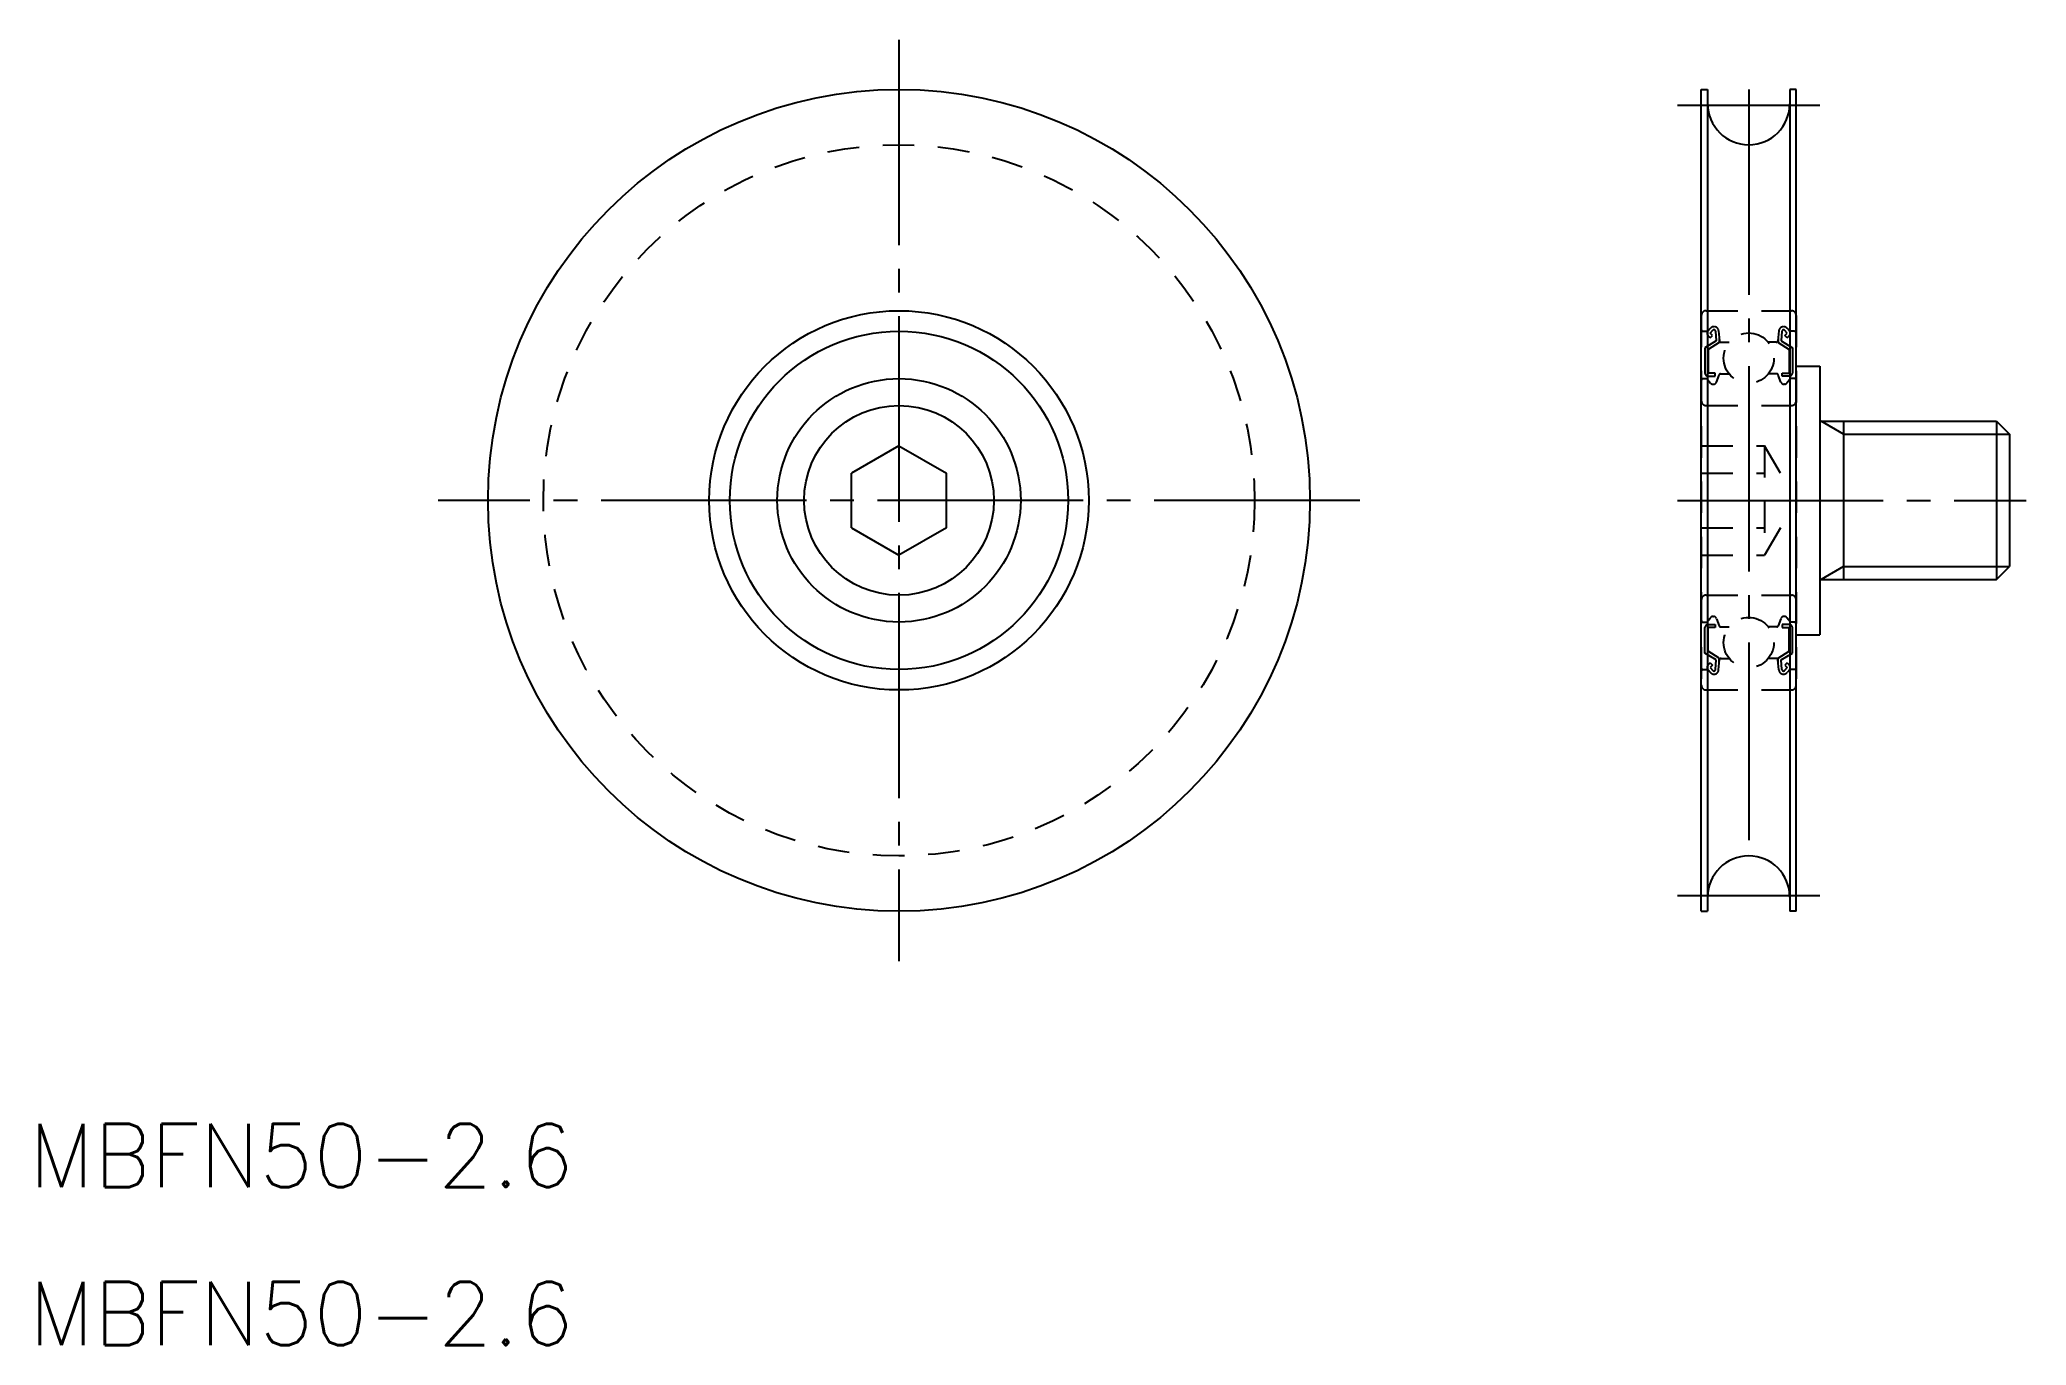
# Model space of a CAD drawing. Extents: x 97 to 223, y 153 to 236.
import ezdxf

# ---------------------------------------------------------------- set-up
doc = ezdxf.new("R2010")
doc.units = 0
doc.linetypes.add('CENTER', pattern=[17.5, 13, -1.5, 1.5, -1.5])
doc.linetypes.add('DASHED', pattern=[3.5, 2, -1.5])
doc.layers.get('0').update_dxf_attribs({"linetype": 'CONTINUOUS'})
doc.layers.add('CENTER', color=1, linetype='CENTER')
doc.styles.add('MISUMI', font='txt.shx')

msp = doc.modelspace()

# ---------------------------------------------------------------- linework, layer by layer
at = {"color": 7, "linetype": 'CONTINUOUS'}
for p, q in [((202.36, 180.85), (202.36, 232.85)), ((202.36, 232.85), (202.76, 232.85)), ((202.76, 232.85), (202.76, 180.85)), ((207.96, 232.85), (207.96, 180.85)), ((208.36, 232.85), (207.96, 232.85)), ((208.36, 180.85), (208.36, 232.85)), ((208.36, 215.35), (209.86, 215.35)), ((209.86, 215.35), (209.86, 198.35)), ((209.86, 211.85), (221.04, 211.85)), ((211.36, 211.85), (211.36, 201.85)), ((221.04, 211.85), (221.04, 201.85)), ((221.04, 211.85), (221.86, 211.03)), ((151.6, 210.3), (148.6, 208.57)), ((151.6, 210.3), (154.6, 208.57)), ((221.86, 211.03), (221.86, 202.66)), ((148.6, 205.12), (148.6, 208.57)), ((154.6, 205.12), (154.6, 208.57)), ((148.6, 205.12), (151.6, 203.39)), ((154.6, 205.12), (151.6, 203.39)), ((221.04, 201.85), (221.86, 202.66)), ((209.86, 201.85), (221.04, 201.85)), ((208.36, 198.35), (209.86, 198.35)), ((202.36, 180.85), (202.76, 180.85)), ((208.36, 180.85), (207.96, 180.85))]:
    msp.add_line(p, q, dxfattribs=at)
at = {"color": 3, "linetype": 'DASHED'}
for p, q in [((202.66, 218.85), (208.06, 218.85)), ((202.36, 218.55), (202.36, 195.15)), ((202.46, 217.55), (202.77, 217.55)), ((202.77, 217.55), (202.93, 217.74)), ((202.92, 217.42), (203.08, 217.61)), ((203.26, 217.55), (203.29, 216.94)), ((203.45, 217.57), (203.51, 216.94)), ((207.26, 217.57), (207.2, 216.94)), ((207.46, 217.55), (207.42, 216.94)), ((207.79, 217.42), (207.63, 217.61)), ((207.95, 217.55), (207.79, 217.74)), ((208.26, 217.55), (207.95, 217.55)), ((208.36, 218.55), (208.36, 195.15)), ((203.29, 216.94), (202.59, 216.51)), ((202.59, 216.51), (202.59, 214.9)), ((202.92, 217.14), (202.78, 217.28)), ((203.49, 216.83), (202.79, 216.4)), ((202.79, 216.4), (202.79, 214.9)), ((203.06, 217.28), (202.92, 217.42)), ((202.92, 217.14), (203.06, 217.28)), ((203.49, 217.18), (203.49, 216.83)), ((203.61, 216.85), (204.12, 216.85)), ((207.1, 216.85), (206.59, 216.85)), ((207.22, 217.18), (207.22, 216.83)), ((207.22, 216.83), (207.92, 216.4)), ((207.42, 216.94), (208.12, 216.51)), ((207.65, 217.28), (207.79, 217.42)), ((207.79, 217.14), (207.65, 217.28)), ((207.79, 217.14), (207.93, 217.28)), ((207.92, 216.4), (207.92, 214.9)), ((208.12, 216.51), (208.12, 214.9)), ((202.46, 214.55), (202.71, 214.55)), ((202.71, 214.55), (202.94, 214.27)), ((203.24, 214.9), (202.79, 214.9)), ((202.79, 214.7), (203.24, 214.7)), ((203.09, 214.2), (203.13, 214.2)), ((203.24, 214.7), (203.24, 214.9)), ((203.32, 214.33), (203.48, 214.78)), ((203.57, 214.85), (204.12, 214.85)), ((207.14, 214.85), (206.59, 214.85)), ((207.39, 214.33), (207.23, 214.78)), ((207.47, 214.7), (207.47, 214.9)), ((207.47, 214.9), (207.92, 214.9)), ((207.92, 214.7), (207.47, 214.7)), ((207.62, 214.2), (207.58, 214.2)), ((208.01, 214.55), (207.77, 214.27)), ((208.26, 214.55), (208.01, 214.55)), ((202.66, 212.85), (208.06, 212.85)), ((202.36, 210.3), (206.36, 210.3)), ((207.36, 208.57), (206.36, 210.3)), ((206.36, 210.3), (206.36, 203.39)), ((202.36, 208.57), (206.36, 208.57)), ((202.36, 205.12), (206.36, 205.12)), ((207.36, 205.12), (206.36, 203.39)), ((202.36, 203.39), (206.36, 203.39)), ((202.66, 200.85), (208.06, 200.85)), ((202.46, 199.15), (202.71, 199.15)), ((202.59, 197.19), (202.59, 198.8)), ((202.71, 199.15), (202.94, 199.42)), ((202.79, 199), (203.24, 199)), ((202.79, 197.3), (202.79, 198.8)), ((203.24, 198.8), (202.79, 198.8)), ((202.9, 199), (202.9, 199)), ((203.01, 199), (203.01, 199)), ((203.09, 199.5), (203.13, 199.5)), ((203.24, 199), (203.24, 198.8)), ((203.32, 199.36), (203.48, 198.91)), ((203.57, 198.85), (204.12, 198.85)), ((207.14, 198.85), (206.59, 198.85)), ((207.39, 199.36), (207.23, 198.91)), ((207.92, 199), (207.47, 199)), ((207.47, 199), (207.47, 198.8)), ((207.47, 198.8), (207.92, 198.8)), ((207.62, 199.5), (207.58, 199.5)), ((208.01, 199.15), (207.77, 199.42)), ((207.92, 197.3), (207.92, 198.8)), ((208.26, 199.15), (208.01, 199.15)), ((208.12, 197.19), (208.12, 198.8)), ((202.46, 196.15), (202.77, 196.15)), ((203.29, 196.75), (202.59, 197.19)), ((202.77, 196.15), (202.93, 195.96)), ((202.92, 196.56), (202.78, 196.42)), ((203.49, 196.86), (202.79, 197.3)), ((202.92, 196.56), (203.06, 196.42)), ((203.06, 196.42), (202.92, 196.28)), ((202.92, 196.28), (203.08, 196.09)), ((203.26, 196.14), (203.29, 196.75)), ((203.45, 196.12), (203.51, 196.76)), ((203.49, 196.51), (203.49, 196.86)), ((203.61, 196.85), (204.12, 196.85)), ((207.1, 196.85), (206.59, 196.85)), ((207.26, 196.12), (207.2, 196.76)), ((207.22, 196.86), (207.92, 197.3)), ((207.22, 196.51), (207.22, 196.86)), ((207.42, 196.75), (208.12, 197.19)), ((207.46, 196.14), (207.42, 196.75)), ((207.79, 196.28), (207.63, 196.09)), ((207.79, 196.56), (207.65, 196.42)), ((207.65, 196.42), (207.79, 196.28)), ((207.79, 196.56), (207.93, 196.42)), ((207.95, 196.15), (207.79, 195.96)), ((208.26, 196.15), (207.95, 196.15)), ((202.66, 194.85), (208.06, 194.85))]:
    msp.add_line(p, q, dxfattribs=at)
at = {"color": 3, "linetype": 'CONTINUOUS'}
for p, q in [((211.36, 211.03), (209.95, 211.85)), ((211.36, 211.03), (221.86, 211.03)), ((211.36, 202.66), (209.95, 201.85)), ((211.36, 202.66), (221.86, 202.66))]:
    msp.add_line(p, q, dxfattribs=at)
at = {"color": 7, "linetype": 'CONTINUOUS'}
for radius in [26, 12, 10.7, 7.7, 6]:
    msp.add_circle((151.6, 206.85), radius, dxfattribs=at)
at = {"color": 3, "linetype": 'DASHED'}
for centre, radius in [((151.6, 206.85), 22.5), ((205.36, 215.85), 1.59), ((205.36, 197.85), 1.59)]:
    msp.add_circle(centre, radius, dxfattribs=at)
at = {"color": 7, "linetype": 'CONTINUOUS'}
for centre, start, end in [((205.36, 231.95), 180, 0), ((205.36, 181.75), 0, 180)]:
    msp.add_arc(centre, 2.6, start, end, dxfattribs=at)
at = {"color": 3, "linetype": 'DASHED'}
for centre, radius, start, end in [((202.66, 218.55), 0.3, 90, 180), ((208.06, 218.55), 0.3, 0, 90), ((202.46, 217.65), 0.1, 180, 270), ((202.92, 217.42), 0.2, 139.9921, 224.998), ((203.16, 217.54), 0.3, 4.935, 139.9921), ((203.16, 217.54), 0.1, 3.0864, 139.9628), ((207.56, 217.54), 0.3, 40.0079, 175.065), ((207.56, 217.54), 0.1, 40.0372, 176.9136), ((207.79, 217.42), 0.2, 315.002, 40.0079), ((208.26, 217.65), 0.1, 270, 0), ((203.61, 216.95), 0.1, 184.935, 269.9989), ((207.1, 216.95), 0.1, 270.0011, 355.065), ((202.46, 214.45), 0.1, 90, 180), ((202.79, 214.9), 0.2, 180, 270), ((203.09, 214.4), 0.2, 219.9863, 270), ((203.13, 214.4), 0.2, 270, 340.0584), ((203.57, 214.75), 0.1, 89.999, 160.0584), ((207.14, 214.75), 0.1, 19.9416, 90.001), ((207.58, 214.4), 0.2, 199.9416, 270), ((207.62, 214.4), 0.2, 270, 320.0137), ((207.92, 214.9), 0.2, 270, 0), ((208.26, 214.45), 0.1, 0, 90), ((202.66, 213.15), 0.3, 180, 270), ((208.06, 213.15), 0.3, 270, 0), ((202.66, 200.55), 0.3, 90, 180), ((208.06, 200.55), 0.3, 0, 90), ((202.46, 199.25), 0.1, 180, 270), ((202.79, 198.8), 0.2, 90, 180), ((203.09, 199.3), 0.2, 90, 140.0137), ((203.13, 199.3), 0.2, 19.9416, 90), ((203.57, 198.95), 0.1, 199.9416, 270.001), ((207.14, 198.95), 0.1, 269.999, 340.0584), ((207.58, 199.3), 0.2, 90, 160.0584), ((207.62, 199.3), 0.2, 39.9863, 90), ((207.92, 198.8), 0.2, 0, 90), ((208.26, 199.25), 0.1, 270, 0), ((202.46, 196.05), 0.1, 90, 180), ((202.92, 196.27), 0.2, 135.002, 220.0079), ((203.16, 196.15), 0.3, 220.0079, 355.065), ((203.16, 196.15), 0.1, 220.0372, 356.9136), ((203.61, 196.75), 0.1, 90.0011, 175.065), ((207.1, 196.75), 0.1, 4.935, 89.9989), ((207.56, 196.15), 0.3, 184.935, 319.9921), ((207.56, 196.15), 0.1, 183.0864, 319.9628), ((207.79, 196.27), 0.2, 319.9921, 44.998), ((208.26, 196.05), 0.1, 0, 90), ((202.66, 195.15), 0.3, 180, 270), ((208.06, 195.15), 0.3, 270, 0)]:
    msp.add_arc(centre, radius, start, end, dxfattribs=at)
at = {"layer": 'CENTER', "color": 1, "linetype": 'CENTER'}
for p, q in [((151.6, 236), (151.6, 177.7)), ((205.36, 232.85), (205.36, 185.35)), ((200.86, 231.85), (209.86, 231.85)), ((180.75, 206.85), (122.45, 206.85)), ((200.86, 206.85), (222.92, 206.85)), ((200.96, 206.85), (209.56, 206.85)), ((200.86, 181.85), (209.86, 181.85))]:
    msp.add_line(p, q, dxfattribs=at)

# ---------------------------------------------------------------- texts
at = {"color": 7, "linetype": 'CONTINUOUS', "style": 'MISUMI'}
for p in [(96.55, 163.39), (96.55, 153.39)]:
    msp.add_text('MBFN50-2.6', height=4, dxfattribs=at).set_placement(p)

doc.saveas('drawing.dxf')
